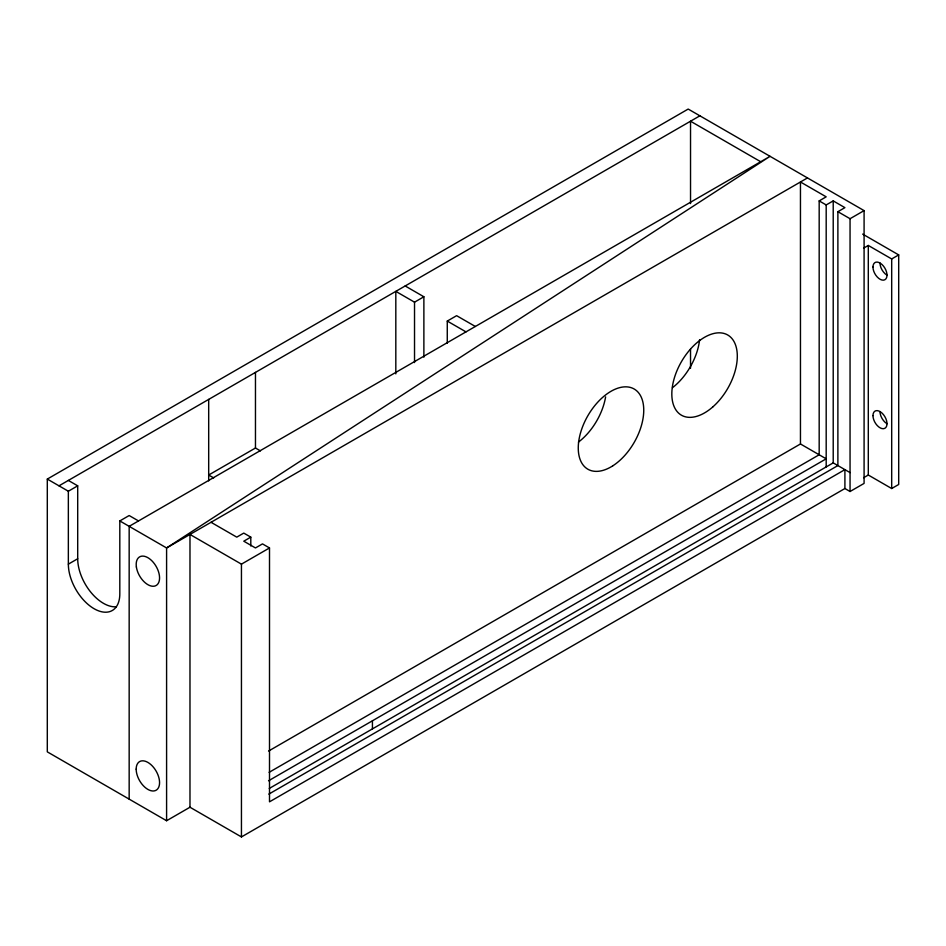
<?xml version="1.0" encoding="UTF-8"?>
<svg xmlns="http://www.w3.org/2000/svg" width="946" height="946" viewBox="0 0 946 946"><rect width="100%" height="100%" fill="white"/><g stroke="black" fill="none" stroke-linecap="round" stroke-linejoin="round"><path stroke-width="1.42" d="M47.3 479.078L688.191 109.062L864.088 210.615L864.088 483.406L850.052 491.506L844.908 488.526L241.443 836.938L189.98 807.234L166.591 820.738L47.3 751.857L47.3 479.078L68.349 491.234L77.702 485.83L77.702 558.755A36.386 21.013 60 0 0 116.299 606.764M58.995 485.83L699.886 115.814M395.818 373.871L395.818 291.368L414.525 302.176L423.879 296.772L423.879 357.174M447.269 343.173L447.269 321.072L456.622 315.68L475.341 326.476M68.349 491.234L68.349 564.147A36.386 21.013 60 0 0 94.08 608.716A36.386 21.013 60 0 0 119.811 593.863L119.811 520.939L129.164 515.535L138.518 520.939M260.457 450.899L255.467 448.014L208.688 475.022L213.678 477.907M68.349 564.147L77.702 558.755M807.482 177.931L166.591 547.947L119.811 520.939M269.113 772.338L819.177 454.766L819.177 200.895L826.189 196.839L800.458 181.987L800.458 443.97L268.569 751.053M250.796 545.996L250.796 537.139L243.772 541.195L255.467 547.947L262.491 543.891L269.504 547.947L269.504 801.83L844.908 469.63L844.908 488.526M819.177 200.895L826.189 204.939L833.213 200.895L844.908 207.647L837.884 211.691L837.884 465.574L268.83 794.12M189.98 807.234L189.98 534.443L241.443 564.147L269.504 547.947M837.884 211.691L850.052 218.715L864.088 210.615M863.615 248.159L868.298 245.452L891.688 258.956L898.7 254.912L898.7 484.482L891.688 488.526L868.298 475.022L863.615 477.73M268.534 780.781L826.189 458.822L800.458 443.97M269.255 788.467L833.213 462.878L850.052 472.598M760.702 161.731L690.533 121.218L690.533 203.556M862.669 234.1L898.7 254.912M405.172 285.964L423.879 296.772M447.269 321.072L465.988 331.88M250.796 537.139L243.772 533.095L236.76 537.139L211.029 522.287M68.349 480.426L77.702 485.83M891.688 258.956L891.688 488.526M868.298 245.452L868.298 475.022M850.052 218.715L850.052 491.506M833.213 200.895L833.213 462.878M826.189 204.939L826.189 466.922M690.533 349.133L690.533 368.254M414.525 302.176L414.525 362.566M372.428 720.805L372.428 728.905M255.467 372.393L255.467 448.014M241.443 564.147L241.443 836.938M208.688 399.401L208.688 480.899M166.591 820.738L166.591 547.947L770.056 156.327L129.164 526.343L129.164 799.122M699.602 339.685A46.307 26.736 -60 0 1 672.476 387.706M605.606 396.906A46.307 26.736 -60 0 1 578.455 442.078M887.005 423.713A9.921 5.735 60 0 1 879.993 411.557M887.005 275.168A9.921 5.735 60 0 1 879.993 263.012M136.378 566.973A16.543 9.555 60 0 0 155.463 585.834A16.543 9.555 60 0 0 151.798 560.718A16.543 9.555 60 0 0 136.378 566.973M136.177 769.145A16.543 9.555 60 0 0 153.725 790.974A16.543 9.555 60 0 0 153.725 767.584A16.543 9.555 60 0 0 136.177 769.145M713.036 406.721A46.307 26.736 -60 0 0 727.722 334.99A46.307 26.736 -60 0 0 672.937 383.568A46.307 26.736 -60 0 0 713.036 406.721M612.689 465.893A46.307 26.736 -60 0 0 638.479 392.673A46.307 26.736 -60 0 0 581.837 428.763A46.307 26.736 -60 0 0 612.689 465.893M872.969 415.613A9.921 5.735 60 0 0 883.493 428.704A9.921 5.735 60 0 0 883.493 414.667A9.921 5.735 60 0 0 872.969 415.613M872.969 267.056A9.921 5.735 60 0 0 883.493 280.158A9.921 5.735 60 0 0 883.493 266.122A9.921 5.735 60 0 0 872.969 267.056"/></g></svg>
